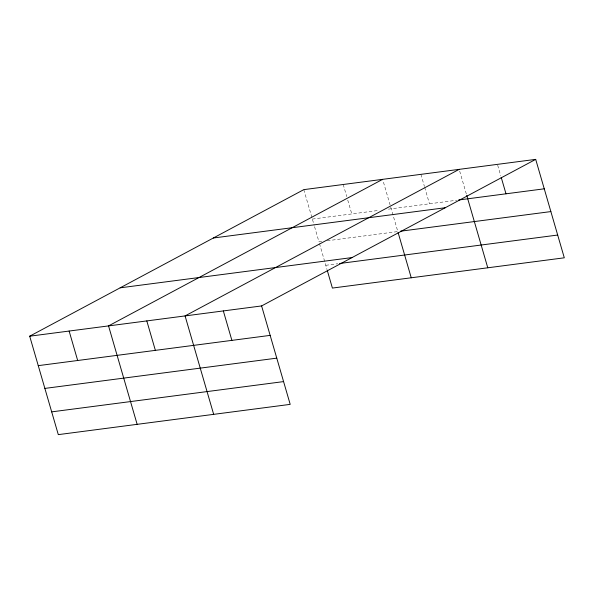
<?xml version="1.0" encoding="UTF-8"?>
<svg xmlns="http://www.w3.org/2000/svg" width="594" height="594" viewBox="0 0 594 594"><rect width="100%" height="100%" fill="white"/><g stroke="black" fill="none" stroke-linecap="round" stroke-linejoin="round"><path stroke-width="0.45" stroke-dasharray="2.97 2.23" d="M312.355 219.075L379.284 210.343M388.454 209.147L456.793 200.23M321.718 241.483L318.971 241.84L314.389 226.084M327.22 240.763L397.817 231.556L382.647 179.343M325.787 265.303L337.704 263.743M497.69 165.229L500.712 175.616M459.674 171.087L466.468 194.468M420.908 174.346L424.435 186.471M424.688 187.34L429.462 203.794M343.221 184.489L346.748 196.614M347.75 200.074L351.782 213.929M303.801 189.635L314.137 225.208M319.475 243.577L327.056 269.676"/><path stroke-width="0.89" d="M535.699 159.37L261.605 305.932L290.199 404.366L58.301 434.63L29.7 336.197L303.801 189.635L535.699 159.37L564.3 257.803L332.395 288.068L327.309 270.552M382.647 179.343L108.546 325.906L137.147 424.346M459.177 169.357L185.076 315.919L213.669 414.352M458.62 199.992L544.26 188.81M213.35 238.001L445.248 207.737M400.549 231.2L550.868 211.583M120.151 287.83L352.056 257.566M339.538 263.506L557.684 235.038M29.7 336.197L261.605 305.932M38.254 365.644L270.159 335.38M44.869 388.409L276.774 358.145M51.685 411.865L283.583 381.6M501.21 177.354L505.991 193.807M466.721 195.337L487.771 267.79M398.069 232.425L411.241 277.777M223.337 310.929L231.89 340.377M146.807 320.916L155.368 350.363M69.127 331.051L77.68 360.499"/></g></svg>
